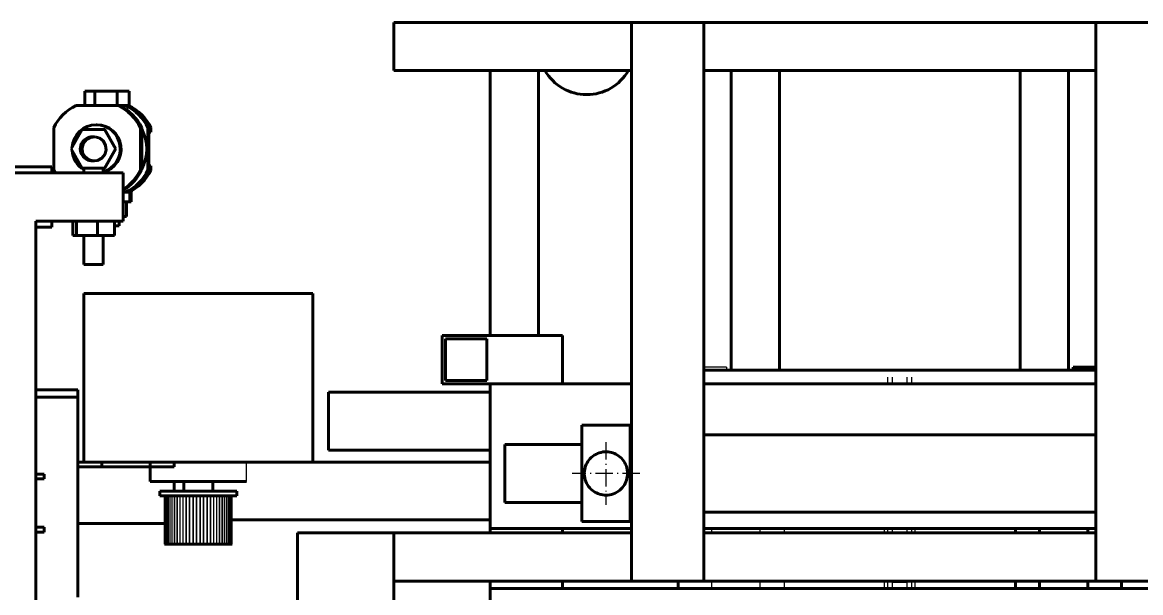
# Model space of a CAD drawing. Header units: millimetres. Extents: x -535 to 3636, y 24 to 870.
# Drawn here: x 1228.5 to 1344.5, y 653.7 to 712.9 of the extents above; entities that cross this region are included whole.
import ezdxf

# ---------------------------------------------------------------- set-up
doc = ezdxf.new("R2010")
doc.units = ezdxf.units.MM
doc.header["$PDMODE"] = 1
doc.header["$PDSIZE"] = -1
doc.linetypes.add('ACAD_ISO10W100', pattern=[18, 12, -3, 0, -3])
doc.styles.get("Standard").update_dxf_attribs({"font": 'times_0.ttf'})
doc.dimstyles.new('ISO-25', dxfattribs={"dimtxt": 2.5, "dimasz": 2.5, "dimexe": 1.25, "dimexo": 0.625, "dimtad": 1, "dimtxsty": 'Standard', "dimcen": 2.5, "dimadec": 0, "dimazin": 0, "dimtfac": 1, "dimtmove": 0, "dimatfit": 3, "dimfxl": 1, "dimarcsym": 0})

# ---------------------------------------------------------------- blocks, each defined once
blk = doc.blocks.new('*D6')
at = {"color": 0, "lineweight": -2}
for p, q in [((1179.95, 697.98), (1179.95, 739.94)), ((1468.89, 697.98), (1468.89, 739.94)), ((1465.59, 738.94), (1183.25, 738.94))]:
    blk.add_line(p, q, dxfattribs=at)
at = {"color": 0, "lineweight": 15}
for points in [[(1183.25, 739.49), (1183.25, 738.39), (1179.95, 738.94)], [(1465.59, 739.49), (1465.59, 738.39), (1468.89, 738.94)]]:
    blk.add_solid(points, dxfattribs=at)
at = {"layer": 'Defpoints', "color": 0, "lineweight": 15}
for p in [(1179.95, 738.94), (1179.95, 696.98), (1468.89, 696.98)]:
    blk.add_point(p, dxfattribs=at)
at = {"color": 0, "lineweight": 15, "insert": (1324.42, 742.25), "char_height": 3.5, "attachment_point": 5}
blk.add_mtext('600', dxfattribs=at)

msp = doc.modelspace()

# ---------------------------------------------------------------- linework, layer by layer
at = {"color": 7, "linetype": 'Continuous', "lineweight": 40}
for p, q in [((1267.0499, 712.8553), (1267.0499, 707.8553)), ((1291.701, 712.8553), (1267.0499, 712.8553)), ((1291.701, 712.8553), (1291.701, 654.8883)), ((1291.701, 712.8553), (1299.201, 712.8553)), ((1299.201, 654.8883), (1299.201, 712.8553)), ((1339.8988, 712.8553), (1299.201, 712.8553)), ((1339.8988, 712.8553), (1339.8988, 654.8883)), ((1339.8988, 712.8553), (1347.3988, 712.8553)), ((1291.701, 707.8553), (1267.0499, 707.8553)), ((1277.0499, 680.3553), (1277.0499, 707.8553)), ((1282.0499, 680.3553), (1282.0499, 707.8553)), ((1339.8988, 707.8553), (1299.201, 707.8553)), ((1302.0499, 707.8553), (1302.0499, 676.7849)), ((1307.0499, 707.8553), (1307.0499, 676.7849)), ((1332.0499, 707.8553), (1332.0499, 676.7849)), ((1337.0499, 707.8553), (1337.0499, 676.7849)), ((1234.9526, 705.7303), (1234.9526, 704.2303)), ((1234.9526, 705.7303), (1236.0148, 705.7303)), ((1236.0148, 705.7303), (1236.0148, 704.2303)), ((1236.0148, 705.7303), (1238.3218, 705.7303)), ((1238.3218, 705.7303), (1238.3218, 704.2303)), ((1238.3218, 705.7303), (1239.5666, 705.7303)), ((1239.5666, 705.7303), (1239.5666, 704.2303)), ((1238.4057, 704.2303), (1234.048, 704.2303)), ((1238.4057, 704.2303), (1238.5549, 704.2303)), ((1239.1975, 704.2303), (1238.5549, 704.2303)), ((1239.1975, 704.2303), (1239.4324, 704.2303)), ((1239.4324, 704.2303), (1239.5666, 704.2303)), ((1236.2268, 702.2303), (1236.135, 702.2303)), ((1231.728, 697.5509), (1231.728, 701.9098)), ((1233.545, 699.7303), (1234.6994, 701.7303)), ((1234.6994, 701.7303), (1237.0082, 701.7303)), ((1237.0426, 701.7303), (1237.0082, 701.7303)), ((1237.0082, 701.7303), (1238.1626, 699.7303)), ((1237.0426, 701.7303), (1238.197, 699.7303)), ((1240.7256, 697.5509), (1240.7256, 701.9098)), ((1240.7256, 701.9098), (1240.8748, 701.9098)), ((1240.8748, 697.5509), (1240.8748, 701.9098)), ((1241.5174, 701.9098), (1241.8273, 701.9098)), ((1241.5174, 697.5509), (1241.5174, 701.9098)), ((1241.8273, 701.4803), (1241.6092, 701.4803)), ((1241.6092, 701.4803), (1241.6092, 697.9803)), ((1241.8273, 701.4803), (1241.8273, 701.9098)), ((1235.8538, 700.9803), (1235.7391, 700.9803)), ((1234.6994, 697.7303), (1233.545, 699.7303)), ((1238.1626, 699.7303), (1237.0082, 697.7303)), ((1238.197, 699.7303), (1237.0426, 697.7303)), ((1238.197, 699.7303), (1238.1626, 699.7303)), ((1222.964, 697.8553), (1231.5353, 697.8553)), ((1231.5353, 697.2303), (1231.5353, 697.8553)), ((1235.1926, 697.7303), (1234.6994, 697.7303)), ((1234.871, 697.7303), (1234.871, 697.2303)), ((1236.5151, 697.7303), (1235.1926, 697.7303)), ((1235.7391, 698.4803), (1235.8538, 698.4803)), ((1237.0082, 697.7303), (1236.5151, 697.7303)), ((1236.871, 697.2303), (1236.871, 697.7303)), ((1237.0426, 697.7303), (1237.0082, 697.7303)), ((1241.6092, 697.9803), (1241.8273, 697.9803)), ((1241.8273, 697.5509), (1241.8273, 697.9803)), ((1223.3007, 697.2303), (1238.9372, 697.2303)), ((1231.728, 697.5509), (1231.8978, 697.2303)), ((1238.9372, 692.2303), (1238.9372, 697.2303)), ((1240.7256, 697.5509), (1240.8748, 697.5509)), ((1241.5174, 697.5509), (1241.8273, 697.5509)), ((1239.1975, 695.2303), (1238.9372, 695.2303)), ((1239.63, 694.2303), (1238.9372, 694.2303)), ((1239.1975, 695.2303), (1239.4104, 695.2303)), ((1239.2981, 694.2303), (1239.2981, 692.7303)), ((1239.4104, 695.2303), (1239.63, 695.2303)), ((1239.63, 694.2303), (1239.63, 695.2303)), ((1239.63, 695.2303), (1239.7596, 695.2303)), ((1239.7596, 694.2303), (1239.63, 694.2303)), ((1239.7596, 694.2303), (1239.7596, 695.2303)), ((1229.8845, 692.2303), (1238.9372, 692.2303)), ((1229.8845, 692.2303), (1229.8845, 622.2303)), ((1231.5353, 691.6053), (1231.5353, 692.2303)), ((1233.7046, 690.7303), (1233.7046, 692.2303)), ((1234.0951, 690.7303), (1234.0951, 692.2303)), ((1236.2615, 690.7303), (1236.2615, 692.2303)), ((1238.0375, 690.7303), (1238.0375, 692.2303)), ((1238.5096, 691.7303), (1238.5096, 692.2303)), ((1239.2981, 692.7303), (1238.9372, 692.7303)), ((1229.8845, 691.6053), (1231.5353, 691.6053)), ((1234.0951, 690.7303), (1233.7046, 690.7303)), ((1236.2615, 690.7303), (1234.0951, 690.7303)), ((1234.871, 690.7303), (1234.871, 687.7303)), ((1238.0375, 690.7303), (1236.2615, 690.7303)), ((1236.871, 687.7303), (1236.871, 690.7303)), ((1238.5096, 691.7303), (1238.0375, 691.7303)), ((1236.871, 687.7303), (1234.871, 687.7303)), ((1234.8507, 684.7303), (1234.8507, 667.2303)), ((1246.7407, 684.7303), (1234.8507, 684.7303)), ((1258.6307, 684.7303), (1246.7407, 684.7303)), ((1258.6307, 667.2303), (1258.6307, 684.7303)), ((1272.0499, 680.3553), (1272.0499, 675.3553)), ((1284.5499, 680.3553), (1272.0499, 680.3553)), ((1284.5499, 675.3553), (1284.5499, 680.3553)), ((1276.6999, 680.0053), (1272.3999, 680.0053)), ((1272.3999, 680.0053), (1272.3999, 675.7053)), ((1276.6999, 675.7053), (1276.6999, 680.0053)), ((1339.8988, 676.7849), (1299.201, 676.7849)), ((1339.8988, 677.0796), (1337.5499, 677.0796)), ((1337.5499, 677.0796), (1337.5499, 676.7849)), ((1272.3999, 675.7053), (1276.6999, 675.7053)), ((1229.8845, 674.7303), (1234.2407, 674.7303)), ((1234.2407, 674.7303), (1234.2407, 673.9803)), ((1260.2609, 668.4803), (1260.2609, 674.4803)), ((1260.2609, 674.4803), (1277.0499, 674.4803)), ((1272.0499, 675.3553), (1277.0499, 675.3553)), ((1277.0499, 675.3553), (1277.0499, 660.3553)), ((1291.701, 675.3553), (1277.0499, 675.3553)), ((1339.8988, 675.3553), (1299.201, 675.3553)), ((1234.2407, 673.9803), (1229.8845, 673.9803)), ((1234.2407, 667.2303), (1234.2407, 673.9803)), ((1291.5499, 671.0542), (1286.5499, 671.0542)), ((1286.5499, 661.0542), (1286.5499, 671.0542)), ((1291.5499, 661.0542), (1291.5499, 671.0542)), ((1291.701, 670.0542), (1291.5499, 670.0542)), ((1339.8988, 670.0542), (1299.201, 670.0542)), ((1278.5499, 663.0542), (1278.5499, 669.0542)), ((1286.5499, 669.0542), (1278.5499, 669.0542)), ((1260.2609, 668.4803), (1277.0499, 668.4803)), ((1234.2407, 666.7303), (1234.2407, 667.2303)), ((1234.2407, 667.2303), (1236.7407, 667.2303)), ((1236.7407, 666.7303), (1234.2407, 666.7303)), ((1234.2407, 653.2062), (1234.2407, 666.7303)), ((1236.7407, 667.2303), (1236.7407, 666.7303)), ((1241.7407, 667.2303), (1236.7407, 667.2303)), ((1241.7407, 666.7303), (1236.7407, 666.7303)), ((1241.7407, 666.7303), (1241.7407, 667.2303)), ((1241.7407, 667.2303), (1243.7373, 667.2303)), ((1241.7407, 666.7303), (1241.7407, 665.2303)), ((1244.2407, 666.7303), (1241.7407, 666.7303)), ((1246.7407, 667.2303), (1243.7373, 667.2303)), ((1244.2407, 667.2303), (1244.2407, 666.7303)), ((1258.6307, 667.2303), (1246.7407, 667.2303)), ((1277.0499, 667.2303), (1258.6307, 667.2303)), ((1229.8845, 665.9803), (1230.6904, 665.9803)), ((1229.8845, 665.4803), (1230.6904, 665.4803)), ((1230.6904, 665.9803), (1230.7407, 665.9803)), ((1230.6904, 665.4803), (1230.7407, 665.4803)), ((1230.7407, 665.4803), (1230.7407, 665.9803)), ((1246.7407, 665.2303), (1241.7407, 665.2303)), ((1244.2407, 665.2303), (1244.2407, 664.2303)), ((1245.2407, 665.2303), (1245.2407, 664.2303)), ((1251.7407, 665.2303), (1246.7407, 665.2303)), ((1248.2407, 664.2303), (1248.2407, 665.2303)), ((1242.7407, 664.2303), (1242.7407, 663.7303)), ((1242.7407, 664.2303), (1250.7407, 664.2303)), ((1250.7407, 663.7303), (1250.7407, 664.2303)), ((1242.7407, 663.7303), (1250.7407, 663.7303)), ((1286.5499, 663.0542), (1278.5499, 663.0542)), ((1291.5499, 662.0542), (1291.701, 662.0542)), ((1299.201, 662.0542), (1339.8988, 662.0542)), ((1229.8845, 660.4803), (1230.6904, 660.4803)), ((1230.6904, 660.4803), (1230.7407, 660.4803)), ((1230.7407, 659.9803), (1230.7407, 660.4803)), ((1243.2439, 660.8535), (1234.2407, 660.8535)), ((1277.0499, 661.2303), (1250.2375, 661.2303)), ((1286.5499, 661.0542), (1291.5499, 661.0542)), ((1229.8845, 659.9803), (1230.6904, 659.9803)), ((1230.6904, 659.9803), (1230.7407, 659.9803)), ((1267.0499, 659.8883), (1257.0499, 659.8883)), ((1257.0499, 640.2383), (1257.0499, 659.8883)), ((1267.0499, 640.2383), (1267.0499, 659.8883)), ((1291.701, 659.8883), (1267.0499, 659.8883)), ((1291.701, 660.3553), (1277.0499, 660.3553)), ((1277.0499, 659.8883), (1277.0499, 660.3553)), ((1284.5499, 659.8883), (1284.5499, 660.3553)), ((1339.8988, 660.3553), (1299.201, 660.3553)), ((1339.8988, 659.8883), (1299.201, 659.8883)), ((1331.5499, 660.3553), (1331.5499, 659.8883)), ((1334.0499, 659.8883), (1334.0499, 660.3553)), ((1339.0499, 659.8883), (1339.0499, 660.3553)), ((1243.2439, 658.7303), (1243.2474, 658.7303)), ((1243.2474, 658.7303), (1243.2787, 658.7303)), ((1243.2787, 658.7303), (1243.2891, 658.7303)), ((1243.2891, 658.7303), (1243.3515, 658.7303)), ((1243.3515, 658.7303), (1243.3687, 658.7303)), ((1243.3687, 658.7303), (1243.4614, 658.7303)), ((1243.4614, 658.7303), (1243.4852, 658.7303)), ((1243.4852, 658.7303), (1243.6072, 658.7303)), ((1243.6072, 658.7303), (1243.6374, 658.7303)), ((1243.6374, 658.7303), (1243.7874, 658.7303)), ((1243.7874, 658.7303), (1243.8236, 658.7303)), ((1243.8236, 658.7303), (1243.9999, 658.7303)), ((1243.9999, 658.7303), (1244.0417, 658.7303)), ((1244.0417, 658.7303), (1244.2424, 658.7303)), ((1244.2424, 658.7303), (1244.2894, 658.7303)), ((1244.2894, 658.7303), (1244.5123, 658.7303)), ((1244.5123, 658.7303), (1244.564, 658.7303)), ((1244.564, 658.7303), (1244.8066, 658.7303)), ((1244.8066, 658.7303), (1244.8624, 658.7303)), ((1244.8624, 658.7303), (1245.1222, 658.7303)), ((1245.1222, 658.7303), (1245.1814, 658.7303)), ((1245.1814, 658.7303), (1245.4554, 658.7303)), ((1245.4554, 658.7303), (1245.5175, 658.7303)), ((1245.5175, 658.7303), (1245.8027, 658.7303)), ((1245.8027, 658.7303), (1245.867, 658.7303)), ((1245.867, 658.7303), (1246.1603, 658.7303)), ((1246.1603, 658.7303), (1246.226, 658.7303)), ((1246.226, 658.7303), (1246.5243, 658.7303)), ((1246.5243, 658.7303), (1246.5907, 658.7303)), ((1246.5907, 658.7303), (1246.8906, 658.7303)), ((1246.8906, 658.7303), (1246.9571, 658.7303)), ((1246.9571, 658.7303), (1247.2553, 658.7303)), ((1247.2553, 658.7303), (1247.321, 658.7303)), ((1247.321, 658.7303), (1247.6144, 658.7303)), ((1247.6144, 658.7303), (1247.6786, 658.7303)), ((1247.6786, 658.7303), (1247.9639, 658.7303)), ((1247.9639, 658.7303), (1248.026, 658.7303)), ((1248.026, 658.7303), (1248.3, 658.7303)), ((1248.3, 658.7303), (1248.3592, 658.7303)), ((1248.3592, 658.7303), (1248.6189, 658.7303)), ((1248.6189, 658.7303), (1248.6747, 658.7303)), ((1248.6747, 658.7303), (1248.9174, 658.7303)), ((1248.9174, 658.7303), (1248.969, 658.7303)), ((1248.969, 658.7303), (1249.1919, 658.7303)), ((1249.1919, 658.7303), (1249.239, 658.7303)), ((1249.239, 658.7303), (1249.4396, 658.7303)), ((1249.4396, 658.7303), (1249.4815, 658.7303)), ((1249.4815, 658.7303), (1249.6578, 658.7303)), ((1249.6578, 658.7303), (1249.694, 658.7303)), ((1249.694, 658.7303), (1249.844, 658.7303)), ((1249.844, 658.7303), (1249.8742, 658.7303)), ((1249.8742, 658.7303), (1249.9962, 658.7303)), ((1249.9962, 658.7303), (1250.02, 658.7303)), ((1250.02, 658.7303), (1250.1127, 658.7303)), ((1250.1127, 658.7303), (1250.1299, 658.7303)), ((1250.1299, 658.7303), (1250.1922, 658.7303)), ((1250.1922, 658.7303), (1250.2026, 658.7303)), ((1250.2026, 658.7303), (1250.234, 658.7303)), ((1250.234, 658.7303), (1250.2375, 658.7303)), ((1291.701, 654.8883), (1267.0499, 654.8883)), ((1277.0499, 654.1053), (1277.0499, 654.8883)), ((1284.5499, 654.1053), (1284.5499, 654.8883)), ((1291.701, 654.8883), (1299.201, 654.8883)), ((1296.5499, 654.8883), (1296.5499, 654.1053)), ((1339.8988, 654.8883), (1299.201, 654.8883)), ((1331.5499, 654.8883), (1331.5499, 654.1053)), ((1334.0499, 654.1053), (1334.0499, 654.8883)), ((1339.0499, 654.1053), (1339.0499, 654.8883)), ((1339.8988, 654.8883), (1347.3988, 654.8883)), ((1342.5499, 654.8883), (1342.5499, 654.1053)), ((1362.0499, 654.1053), (1277.0499, 654.1053)), ((1277.0499, 652.2773), (1277.0499, 654.1053))]:
    msp.add_line(p, q, dxfattribs=at)
at = {"color": 7, "linetype": 'Continuous', "lineweight": 20}
for p, q in [((1301.5499, 677.0796), (1299.201, 677.0796)), ((1301.5499, 677.0796), (1301.5499, 676.7849)), ((1318.2999, 675.3553), (1318.2999, 676.0289)), ((1318.7999, 675.3553), (1318.7999, 676.0289)), ((1320.2999, 675.3553), (1320.2999, 676.0289)), ((1320.7999, 675.3553), (1320.7999, 676.0289)), ((1251.7407, 665.2303), (1251.7407, 667.2303)), ((1300.0499, 659.8883), (1300.0499, 660.3553)), ((1305.0499, 659.8883), (1305.0499, 660.3553)), ((1307.5499, 660.3553), (1307.5499, 659.8883)), ((1317.9499, 659.8883), (1317.9499, 660.3553)), ((1318.2999, 660.2437), (1318.2999, 660.3553)), ((1318.2999, 659.8883), (1318.2999, 660.2437)), ((1318.7999, 659.8883), (1318.7999, 660.3553)), ((1318.7999, 660.2615), (1320.2999, 660.2615)), ((1320.2999, 659.8883), (1320.2999, 660.3553)), ((1320.7999, 660.2437), (1320.7999, 660.3553)), ((1320.7999, 659.8883), (1320.7999, 660.2437)), ((1321.1499, 659.8883), (1321.1499, 660.3553)), ((1300.0499, 654.1053), (1300.0499, 654.8883)), ((1305.0499, 654.1053), (1305.0499, 654.8883)), ((1307.5499, 654.8883), (1307.5499, 654.1053)), ((1317.9499, 654.1053), (1317.9499, 654.8883)), ((1318.2999, 654.7437), (1318.2999, 654.8883)), ((1318.2999, 654.1053), (1318.2999, 654.7437)), ((1318.7999, 654.2115), (1318.7999, 654.8883)), ((1318.7999, 654.7615), (1320.2999, 654.7615)), ((1320.2999, 654.2115), (1320.2999, 654.8883)), ((1320.7999, 654.7437), (1320.7999, 654.8883)), ((1320.7999, 654.1053), (1320.7999, 654.7437)), ((1321.1499, 654.1053), (1321.1499, 654.8883)), ((1318.2999, 654.2115), (1318.7999, 654.2115)), ((1320.2999, 654.2115), (1320.7999, 654.2115))]:
    msp.add_line(p, q, dxfattribs=at)
at = {"color": 5, "linetype": 'ACAD_ISO10W100', "lineweight": 15, "ltscale": 0.15}
for p, q in [((1289.0499, 669.316), (1289.0499, 662.7925)), ((1292.5557, 666.0542), (1285.5442, 666.0542))]:
    msp.add_line(p, q, dxfattribs=at)
at = {"color": 7, "linetype": 'Continuous', "lineweight": 15}
for p, q in [((1243.2439, 663.7303), (1243.2439, 658.7303)), ((1243.2474, 658.7303), (1243.2474, 663.7303)), ((1243.2787, 663.7303), (1243.2787, 658.7303)), ((1243.2891, 658.7303), (1243.2891, 663.7303)), ((1243.3515, 663.7303), (1243.3515, 658.7303)), ((1243.3687, 658.7303), (1243.3687, 663.7303)), ((1243.4614, 663.7303), (1243.4614, 658.7303)), ((1243.4852, 658.7303), (1243.4852, 663.7303)), ((1243.6072, 663.7303), (1243.6072, 658.7303)), ((1243.6374, 658.7303), (1243.6374, 663.7303)), ((1243.7874, 663.7303), (1243.7874, 658.7303)), ((1243.8236, 658.7303), (1243.8236, 663.7303)), ((1243.9999, 663.7303), (1243.9999, 658.7303)), ((1244.0417, 658.7303), (1244.0417, 663.7303)), ((1244.2424, 663.7303), (1244.2424, 658.7303)), ((1244.2894, 658.7303), (1244.2894, 663.7303)), ((1244.5123, 663.7303), (1244.5123, 658.7303)), ((1244.564, 658.7303), (1244.564, 663.7303)), ((1244.8066, 663.7303), (1244.8066, 658.7303)), ((1244.8624, 658.7303), (1244.8624, 663.7303)), ((1245.1222, 663.7303), (1245.1222, 658.7303)), ((1245.1814, 658.7303), (1245.1814, 663.7303)), ((1245.4554, 663.7303), (1245.4554, 658.7303)), ((1245.5175, 658.7303), (1245.5175, 663.7303)), ((1245.8027, 663.7303), (1245.8027, 658.7303)), ((1245.867, 658.7303), (1245.867, 663.7303)), ((1246.1603, 663.7303), (1246.1603, 658.7303)), ((1246.226, 658.7303), (1246.226, 663.7303)), ((1246.5243, 663.7303), (1246.5243, 658.7303)), ((1246.5907, 658.7303), (1246.5907, 663.7303)), ((1246.8906, 663.7303), (1246.8906, 658.7303)), ((1246.9571, 658.7303), (1246.9571, 663.7303)), ((1247.2553, 663.7303), (1247.2553, 658.7303)), ((1247.321, 658.7303), (1247.321, 663.7303)), ((1247.6144, 663.7303), (1247.6144, 658.7303)), ((1247.6786, 658.7303), (1247.6786, 663.7303)), ((1247.9639, 663.7303), (1247.9639, 658.7303)), ((1248.026, 658.7303), (1248.026, 663.7303)), ((1248.3, 663.7303), (1248.3, 658.7303)), ((1248.3592, 658.7303), (1248.3592, 663.7303)), ((1248.6189, 663.7303), (1248.6189, 658.7303)), ((1248.6747, 658.7303), (1248.6747, 663.7303)), ((1248.9174, 663.7303), (1248.9174, 658.7303)), ((1248.969, 658.7303), (1248.969, 663.7303)), ((1249.1919, 663.7303), (1249.1919, 658.7303)), ((1249.239, 658.7303), (1249.239, 663.7303)), ((1249.4396, 663.7303), (1249.4396, 658.7303)), ((1249.4815, 658.7303), (1249.4815, 663.7303)), ((1249.6578, 663.7303), (1249.6578, 658.7303)), ((1249.694, 658.7303), (1249.694, 663.7303)), ((1249.844, 663.7303), (1249.844, 658.7303)), ((1249.8742, 658.7303), (1249.8742, 663.7303)), ((1249.9962, 663.7303), (1249.9962, 658.7303)), ((1250.02, 658.7303), (1250.02, 663.7303)), ((1250.1127, 663.7303), (1250.1127, 658.7303)), ((1250.1299, 658.7303), (1250.1299, 663.7303)), ((1250.1922, 663.7303), (1250.1922, 658.7303)), ((1250.2026, 658.7303), (1250.2026, 663.7303)), ((1250.234, 663.7303), (1250.234, 658.7303)), ((1250.2375, 658.7303), (1250.2375, 663.7303))]:
    msp.add_line(p, q, dxfattribs=at)
at = {"color": 7, "linetype": 'Continuous', "lineweight": 40, "flags": 128}
msp.add_lwpolyline([(1236.0462, 700.9742), (1235.561, 700.9268), (1235.1307, 700.6973), (1234.8211, 700.3205), (1234.6791, 699.8539), (1234.7265, 699.3685), (1234.956, 698.9382), (1235.3326, 698.6285), (1235.7991, 698.4865), (1236.2844, 698.5338), (1236.7146, 698.7634), (1237.0243, 699.1401), (1237.1662, 699.6067), (1237.1188, 700.0921), (1236.8894, 700.5225), (1236.5127, 700.8322), (1236.0462, 700.9742)], dxfattribs=at)
at = {"lineweight": 15}
msp.add_circle((1289.0499, 666.0542), 2.2499, dxfattribs=at)
at = {"color": 7, "linetype": 'Continuous', "lineweight": 40}
for centre, radius, start, end in [((1287.0499, 710.3553), 5, 210, 330), ((1236.2277, 699.7312), 4.9993, 115.849318, 154.165769), ((1236.226, 699.7312), 4.9993, 25.834246, 64.150667), ((1236.3752, 699.7312), 4.9993, 25.834246, 64.150667), ((1237.0178, 699.7312), 4.9993, 25.834246, 64.150667), ((1237.3276, 699.7312), 4.9993, 25.834246, 64.150667), ((1236.1354, 699.7307), 2.4997, 90.00768, 176.183672), ((1236.1345, 699.7303), 2.5001, 287.135038, 89.986732), ((1236.2263, 699.7303), 2.5001, 284.945704, 89.98681), ((1237.0165, 699.7303), 4.3759, 331.848696, 28.151304), ((1235.7388, 699.7306), 1.2498, 80.692017, 281.086731), ((1236.1364, 699.7306), 2.5007, 183.827877, 239.602362), ((1236.2258, 699.7296), 4.9996, 302.842335, 334.165041), ((1236.375, 699.7296), 4.9995, 300.829624, 334.165163), ((1237.0178, 699.7294), 4.9993, 295.849333, 334.165754), ((1237.3276, 699.7294), 4.9993, 295.849333, 334.165754)]:
    msp.add_arc(centre, radius, start, end, dxfattribs=at)
msp.add_open_spline([(1291.2999, 666.0542), (1291.2774, 665.8145), (1291.2325, 665.3355), (1290.8848, 664.6909), (1290.3574, 664.1704), (1289.6618, 663.8425), (1288.9046, 663.7696), (1288.2028, 663.9321), (1287.5898, 664.2925), (1287.0965, 664.8514), (1286.8078, 665.5685), (1286.7774, 666.3245), (1286.9768, 667.0178), (1287.3771, 667.6169), (1287.9696, 668.0783), (1288.7018, 668.3213), (1289.4494, 668.3061), (1290.1207, 668.0731), (1290.6994, 667.6435), (1291.1303, 667.021), (1291.2895, 666.4432), (1291.2982, 666.119), (1291.2999, 666.0542)], degree=3, knots=[0, 0, 0, 0, 0.05017587, 0.10025274, 0.15293449, 0.20870685, 0.26144589, 0.30935507, 0.35838758, 0.4123264, 0.46788211, 0.51945852, 0.56797486, 0.61803054, 0.67221326, 0.72771459, 0.77841264, 0.8259539, 0.87659741, 0.93181617, 0.98637996, 1, 1, 1, 1], dxfattribs=at)

# ---------------------------------------------------------------- dimensions: what is measured, and where the dimension line sits
at = {"color": 1, "lineweight": 15}
dim = msp.add_linear_dim(base=(1179.9468, 738.9428), p1=(1468.8883, 696.9803), p2=(1179.9468, 696.9803), text='600', dimstyle='ISO-25', override={"dimtxt": 3.5, "dimasz": 3.302, "dimexe": 1, "dimexo": 1, "dimgap": 1.524, "dimtih": 1, "dimtoh": 1, "dimlfac": 5, "dimzin": 0, "dimadec": 2, "dimtzin": 0}, dxfattribs=at)
dim.commit()
dim.dimension.update_dxf_attribs({"geometry": '*D6', "text_midpoint": (1324.4175, 742.2471)})

doc.saveas('drawing.dxf')
